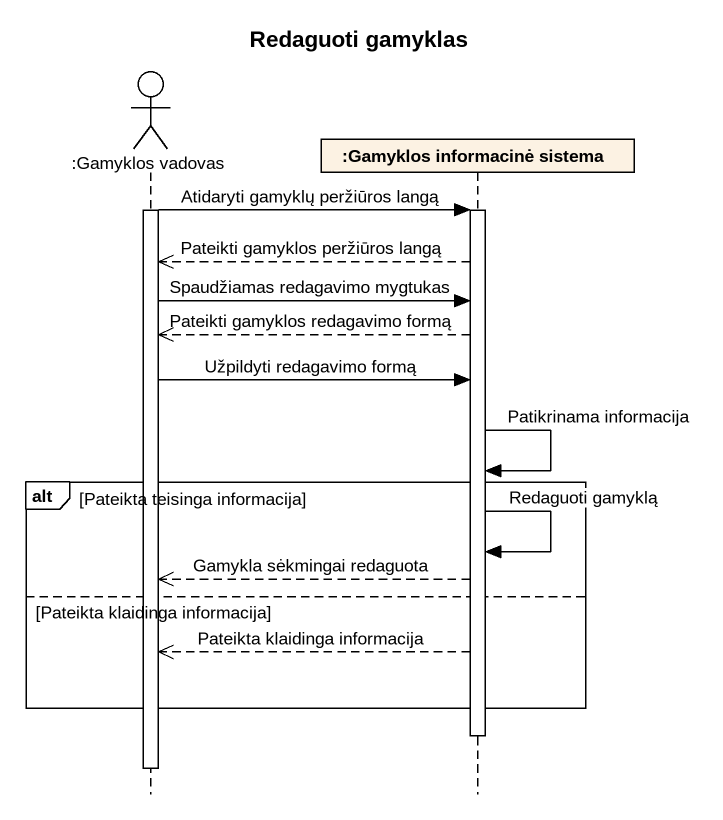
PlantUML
@startuml
title Redaguoti gamyklas
hide footbox
actor ":Gamyklos vadovas" as Gamyklos_vadovas
participant ":Gamyklos informacinė sistema" as Gamyklos_informacinė_sistema

activate Gamyklos_vadovas
Gamyklos_vadovas -> Gamyklos_informacinė_sistema : Atidaryti gamyklų peržiūros langą
activate Gamyklos_informacinė_sistema
Gamyklos_informacinė_sistema -->> Gamyklos_vadovas : Pateikti gamyklos peržiūros langą
Gamyklos_vadovas -> Gamyklos_informacinė_sistema : Spaudžiamas redagavimo mygtukas
Gamyklos_informacinė_sistema -->> Gamyklos_vadovas : Pateikti gamyklos redagavimo formą
Gamyklos_vadovas -> Gamyklos_informacinė_sistema : Užpildyti redagavimo formą
Gamyklos_informacinė_sistema -> Gamyklos_informacinė_sistema : Patikrinama informacija
alt Pateikta teisinga informacija
  Gamyklos_informacinė_sistema -> Gamyklos_informacinė_sistema : Redaguoti gamyklą
  Gamyklos_informacinė_sistema -->> Gamyklos_vadovas : Gamykla sėkmingai redaguota
else Pateikta klaidinga informacija
  Gamyklos_informacinė_sistema -->> Gamyklos_vadovas : Pateikta klaidinga informacija
end
deactivate Gamyklos_informacinė_sistema
deactivate Gamyklos_vadovas
@enduml
